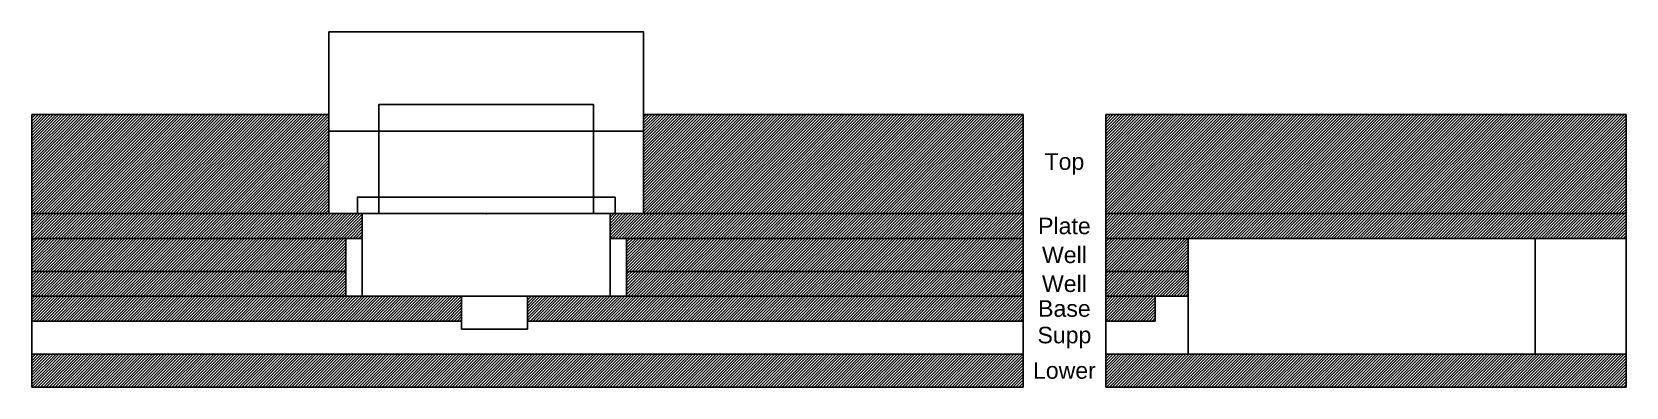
# Model space of a CAD drawing. Header units: millimetres. Extents: x 10 to 106.5, y -1.5 to 20.
import ezdxf

# ---------------------------------------------------------------- set-up
doc = ezdxf.new("R2010")
doc.units = ezdxf.units.MM
doc.layers.get('0').update_dxf_attribs({"lineweight": 25, "true_color": 0xffffff})
doc.styles.add('textstyle0', font='')
doc.styles.add('textstyle1', font='')
doc.styles.add('textstyle2', font='')
doc.styles.add('textstyle3', font='')
doc.styles.add('textstyle4', font='')
doc.styles.add('textstyle5', font='')
doc.styles.add('textstyle6', font='')
doc.styles.get('textstyle0').set_extended_font_data('Arial')
doc.styles.get('textstyle1').set_extended_font_data('Arial')
doc.styles.get('textstyle2').set_extended_font_data('Arial')
doc.styles.get('textstyle3').set_extended_font_data('Arial')
doc.styles.get('textstyle4').set_extended_font_data('Arial')
doc.styles.get('textstyle5').set_extended_font_data('Arial')
doc.styles.get('textstyle6').set_extended_font_data('Arial')
pattern_1 = [(45, (0, 0), (-0.08838835, 0.08838835), [])]

msp = doc.modelspace()

# ---------------------------------------------------------------- hatches: boundary and pattern name
h = msp.add_hatch()
h.set_pattern_fill('ANSI31', color=256, style=0)
h.set_pattern_definition(pattern_1)
h.paths.add_polyline_path([(27.975, 15), (27.975, 9), (10, 9), (10, 15)])
h = msp.add_hatch()
h.set_pattern_fill('ANSI31', color=256, style=0)
h.set_pattern_definition(pattern_1)
h.paths.add_polyline_path([(47.025, 15), (47.025, 9), (70, 9), (70, 15)])
h = msp.add_hatch()
h.set_pattern_fill('ANSI31', color=256, style=0)
h.set_pattern_definition(pattern_1)
h.paths.add_polyline_path([(75, 15), (75, 9), (106.5, 9), (106.5, 15)])
h = msp.add_hatch()
h.set_pattern_fill('ANSI31', color=256, scale=0.5, angle=90, style=0)
h.set_pattern_definition(pattern_1)
h.paths.add_polyline_path([(10, 9), (30, 9), (30, 7.5), (10, 7.5)])
h = msp.add_hatch()
h.set_pattern_fill('ANSI31', color=256, scale=0.5, angle=90, style=0)
h.set_pattern_definition(pattern_1)
h.paths.add_polyline_path([(45, 9), (70, 9), (70, 7.5), (45, 7.5)])
h = msp.add_hatch()
h.set_pattern_fill('ANSI31', color=256, scale=0.5, angle=90, style=0)
h.set_pattern_definition(pattern_1)
h.paths.add_polyline_path([(75, 9), (75, 7.5), (101, 7.5), (106.5, 7.5), (106.5, 9)])
h = msp.add_hatch()
h.set_pattern_fill('ANSI31', color=256, scale=0.7, style=0)
h.set_pattern_definition(pattern_1)
h.paths.add_polyline_path([(29, 7.5), (29, 5.5), (10, 5.5), (10, 7.5)])
h = msp.add_hatch()
h.set_pattern_fill('ANSI31', color=256, scale=0.7, style=0)
h.set_pattern_definition(pattern_1)
h.paths.add_polyline_path([(70, 7.5), (46, 7.5), (46, 5.5), (70, 5.5)])
h = msp.add_hatch()
h.set_pattern_fill('ANSI31', color=256, scale=0.7, style=0)
h.set_pattern_definition(pattern_1)
h.paths.add_polyline_path([(75, 7.5), (75, 5.5), (80, 5.5), (80, 7.5)])
h = msp.add_hatch()
h.set_pattern_fill('ANSI31', color=256, scale=0.5, angle=90, style=0)
h.set_pattern_definition(pattern_1)
h.paths.add_polyline_path([(10, 5.5), (10, 4), (29, 4), (29, 5.5)])
h = msp.add_hatch()
h.set_pattern_fill('ANSI31', color=256, scale=0.5, angle=90, style=0)
h.set_pattern_definition(pattern_1)
h.paths.add_polyline_path([(70, 4), (70, 5.5), (46, 5.5), (46, 4)])
h = msp.add_hatch()
h.set_pattern_fill('ANSI31', color=256, scale=0.5, angle=90, style=0)
h.set_pattern_definition(pattern_1)
h.paths.add_polyline_path([(75, 5.5), (75, 4), (80, 4), (80, 5.5)])
h = msp.add_hatch()
h.set_pattern_fill('ANSI31', color=256, scale=0.5, style=0)
h.set_pattern_definition(pattern_1)
h.paths.add_polyline_path([(10, 4), (36, 4), (36, 2.5), (10, 2.5)])
h = msp.add_hatch()
h.set_pattern_fill('ANSI31', color=256, scale=0.5, style=0)
h.set_pattern_definition(pattern_1)
h.paths.add_polyline_path([(40, 4), (70, 4), (70, 2.5), (40, 2.5)])
h = msp.add_hatch()
h.set_pattern_fill('ANSI31', color=256, scale=0.7, style=0)
h.set_pattern_definition(pattern_1)
h.paths.add_polyline_path([(75, 4), (78, 4), (78, 2.5), (75, 2.5)])
h = msp.add_hatch()
h.set_pattern_fill('ANSI31', color=256, scale=0.7, style=0)
h.set_pattern_definition(pattern_1)
h.paths.add_polyline_path([(10, -1.5), (70, -1.5), (70, 0.5), (10, 0.5)])
h = msp.add_hatch()
h.set_pattern_fill('ANSI31', color=256, scale=0.7, style=0)
h.set_pattern_definition(pattern_1)
h.paths.add_polyline_path([(101, 0.5), (106.5, 0.5), (106.5, -1.5), (75, -1.5), (75, 0.5)])

# ---------------------------------------------------------------- linework, layer by layer
for p, q in [((10, 15), (27.975, 15)), ((10, 15), (10, 9)), ((27.975, 15), (27.975, 9)), ((47.025, 15), (70, 15)), ((47.025, 15), (47.025, 9)), ((70, 15), (70, -1.5)), ((70, 9), (70, 15)), ((75, 15), (106.5, 15)), ((75, 15), (75, 9)), ((106.5, 15), (106.5, 9)), ((10, 9), (10, 7.5)), ((10, 9), (30, 9)), ((30, 9), (30, 7.5)), ((45, 9), (70, 9)), ((45, 9), (45, 7.5)), ((47.025, 9), (70, 9)), ((70, 9), (70, 7.5)), ((75, 9), (106.5, 9)), ((75, 9), (75, 7.5)), ((106.5, 9), (106.5, 7.5)), ((10, 7.5), (30, 7.5)), ((10, 7.5), (10, 5.5)), ((29, 7.5), (10, 7.5)), ((29, 7.5), (29, 5.5)), ((45, 7.5), (70, 7.5)), ((46, 7.5), (46, 4)), ((46, 7.5), (46, 5.5)), ((70, 7.5), (46, 7.5)), ((70, 5.5), (70, 7.5)), ((80, 7.5), (75, 7.5)), ((75, 7.5), (75, 5.5)), ((101, 7.5), (80, 7.5)), ((80, 7.5), (80, 5.5)), ((106.5, 7.5), (101, 7.5)), ((101, 7.5), (101, 0.5)), ((106.5, 0.5), (106.5, 7.5)), ((101, 0.5), (101, 6.5)), ((10, 5.5), (29, 5.5)), ((10, 5.5), (10, 4)), ((29, 5.5), (29, 4)), ((46, 5.5), (70, 5.5)), ((46, 5.5), (46, 4)), ((70, 4), (70, 5.5)), ((75, 5.5), (80, 5.5)), ((75, 5.5), (75, 4)), ((80, 5.5), (80, 4)), ((10, 4), (70, 4)), ((10, 4), (10, 2.5)), ((29, 4), (10, 4)), ((10, 4), (36, 4)), ((36, 2.5), (36, 4)), ((40, 2.5), (40, 4)), ((40, 4), (70, 4)), ((46, 4), (70, 4)), ((70, 2.5), (70, 4)), ((75, 4), (78, 4)), ((75, 4), (75, 2.5)), ((78, 4), (80, 4)), ((78, 2.5), (78, 4)), ((80, 4), (80, 2.5)), ((10, 2.5), (36, 2.5)), ((10, 2.5), (10, 0.5)), ((40, 2.5), (70, 2.5)), ((70, 0.5), (70, 2.5)), ((75, 2.5), (78, 2.5)), ((75, 2.5), (75, 0.5)), ((80, 2.5), (80, 0.5)), ((10, 0.5), (70, 0.5)), ((10, 0.5), (10, -1.5)), ((70, -1.5), (70, 0.5)), ((75, 0.5), (101, 0.5)), ((75, 0.5), (75, -1.5)), ((80, 0.5), (101, 0.5)), ((101, 0.5), (106.5, 0.5)), ((106.5, 0.5), (106.5, -1.5)), ((10, -1.5), (70, -1.5)), ((75, -1.5), (106.5, -1.5))]:
    msp.add_line(p, q)
at = {"color": 14, "true_color": 0x800000}
for p, q in [((36, 2), (36, 4)), ((40, 4), (40, 2)), ((40, 2), (36, 2))]:
    msp.add_line(p, q, dxfattribs=at)
at = {"color": 14, "true_color": 0x800000, "flags": 128}
for points in [[(27.975, 14), (47.025, 14), (47.025, 20), (27.975, 20)], [(31, 9), (44, 9), (44, 15.6), (31, 15.6)], [(29.7, 9), (45.3, 9), (45.3, 10), (29.7, 10)], [(30, 9), (45, 9), (45, 4), (30, 4)]]:
    msp.add_lwpolyline(points, close=True, dxfattribs=at)
msp.add_point((37.5, 9))
msp.add_point((37.5, 9))

# ---------------------------------------------------------------- texts
at = {"char_height": 1, "attachment_point": 5}
for s, insert, style in [('Top', (72.5, 12), 'textstyle6'), ('Plate', (72.5, 8.25), 'textstyle4'), ('Well', (72.5, 6.5), 'textstyle5'), ('Well', (72.5, 4.75), 'textstyle2'), ('Base', (72.5, 3.25), 'textstyle3'), ('Supp', (72.5, 1.5), 'textstyle0'), ('Lower', (72.5, -0.5), 'textstyle1')]:
    msp.add_mtext(s, dxfattribs=dict(at, insert=insert, style=style))

doc.saveas('drawing.dxf')
